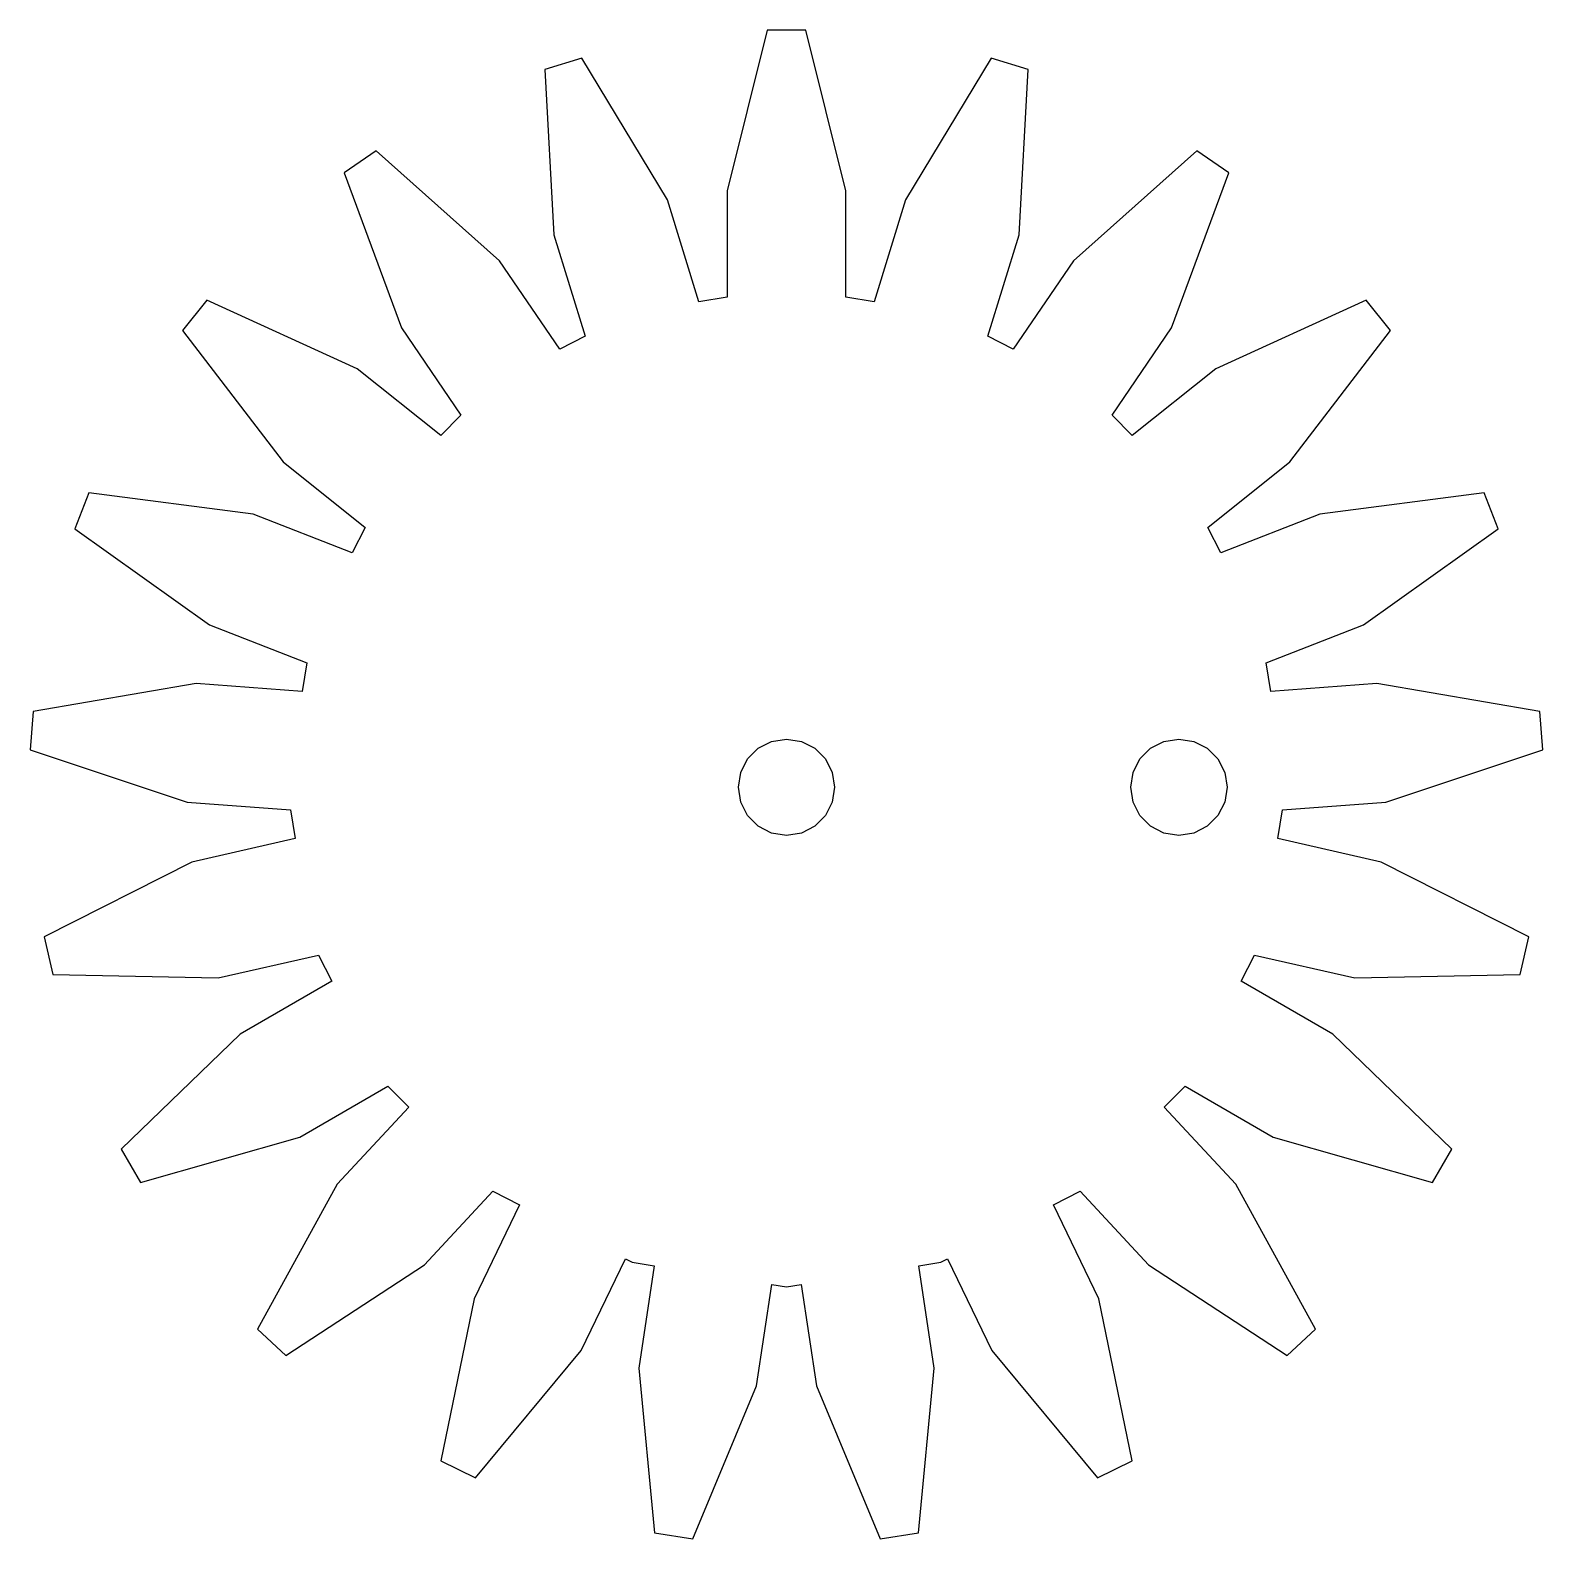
# Model space of a CAD drawing. Header units: metres. Extents: x -209 to 51, y -75 to 75.
# Drawn here: x -10.6 to 10.6, y -40.93 to -19.79 of the extents above; entities that cross this region are included whole.
import ezdxf

# ---------------------------------------------------------------- set-up
doc = ezdxf.new("R2010")
doc.units = ezdxf.units.M

msp = doc.modelspace()

# ---------------------------------------------------------------- linework, layer by layer
for p, q in [((-0.270813, -19.7901), (-0.833313, -22.0401)), ((0.270828, -19.7901), (-0.270813, -19.7901)), ((0.833328, -22.0401), (0.270828, -19.7901)), ((-2.86852, -20.1817), (-3.38611, -20.3413)), ((-3.38611, -20.3413), (-3.26042, -22.6571)), ((-1.6678, -22.1659), (-2.86852, -20.1817)), ((2.86852, -20.1817), (1.66782, -22.1659)), ((3.38611, -20.3413), (2.86852, -20.1817)), ((3.26041, -22.6572), (3.38611, -20.3413)), ((-5.75298, -21.4812), (-6.20052, -21.7863)), ((-4.02074, -23.0233), (-5.75298, -21.4812)), ((5.75298, -21.4812), (4.02077, -23.0233)), ((6.20052, -21.7863), (5.75298, -21.4812)), ((-6.20052, -21.7863), (-5.39783, -23.9622)), ((5.3978, -23.9622), (6.20052, -21.7863)), ((-0.833313, -22.0401), (-0.833313, -23.532)), ((0.833328, -23.532), (0.833328, -22.0401)), ((-1.22717, -23.5944), (-1.6678, -22.1659)), ((1.66782, -22.1659), (1.22717, -23.5944)), ((-3.26042, -22.6571), (-2.82204, -24.0783)), ((2.82204, -24.0783), (3.26041, -22.6572)), ((-3.17784, -24.2596), (-4.02074, -23.0233)), ((4.02077, -23.0233), (3.17786, -24.2596)), ((-0.833313, -23.532), (-1.22717, -23.5944)), ((1.22717, -23.5944), (0.833328, -23.532)), ((-8.12627, -23.5731), (-8.46399, -23.9966)), ((-6.01642, -24.5362), (-8.12627, -23.5731)), ((8.12627, -23.5731), (6.01645, -24.5362)), ((8.46399, -23.9966), (8.12627, -23.5731)), ((-8.46399, -23.9966), (-7.0556, -25.8392)), ((-5.39783, -23.9622), (-4.56349, -25.1859)), ((-2.82204, -24.0783), (-3.17784, -24.2596)), ((3.17786, -24.2596), (2.82204, -24.0783)), ((4.56349, -25.1859), (5.3978, -23.9622)), ((7.05556, -25.8392), (8.46399, -23.9966)), ((-4.84666, -25.4691), (-6.01642, -24.5362)), ((6.01645, -24.5362), (4.84666, -25.4691)), ((-4.56349, -25.1859), (-4.84666, -25.4691)), ((4.84666, -25.4691), (4.56349, -25.1859)), ((-7.0556, -25.8392), (-5.90375, -26.7578)), ((5.90375, -26.7578), (7.05556, -25.8392)), ((-9.7775, -26.2717), (-9.97539, -26.7759)), ((-7.47751, -26.5701), (-9.7775, -26.2717)), ((9.7775, -26.2717), (7.47755, -26.5701)), ((9.97539, -26.7759), (9.7775, -26.2717)), ((-6.08632, -27.1161), (-7.47751, -26.5701)), ((7.47755, -26.5701), (6.08632, -27.1161)), ((-9.97539, -26.7759), (-8.08646, -28.1215)), ((-5.90375, -26.7578), (-6.08632, -27.1161)), ((6.08632, -27.1161), (5.90375, -26.7578)), ((8.08641, -28.1215), (9.97539, -26.7759)), ((-8.08646, -28.1215), (-6.72383, -28.6563)), ((6.72383, -28.6563), (8.08641, -28.1215)), ((-6.72383, -28.6563), (-6.78708, -29.0557)), ((6.78708, -29.0557), (6.72383, -28.6563)), ((-8.2742, -28.9443), (-10.56, -29.3371)), ((-6.78708, -29.0557), (-8.2742, -28.9443)), ((8.27425, -28.9443), (6.78708, -29.0557)), ((10.56, -29.3371), (8.27425, -28.9443)), ((-10.56, -29.3371), (-10.6004, -29.8772)), ((10.6004, -29.8772), (10.56, -29.3371)), ((-10.6004, -29.8772), (-8.39879, -30.6062)), ((-0.546082, -30.0033), (-0.396744, -29.8539)), ((-0.396744, -29.8539), (-0.208572, -29.758)), ((-0.208572, -29.758), (0, -29.725)), ((0, -29.725), (0.208572, -29.758)), ((0.208572, -29.758), (0.396744, -29.8539)), ((0.396744, -29.8539), (0.546082, -30.0033)), ((4.9539, -30.0033), (5.10324, -29.8539)), ((5.10324, -29.8539), (5.29141, -29.758)), ((5.29141, -29.758), (5.5, -29.725)), ((5.5, -29.725), (5.70857, -29.758)), ((5.70857, -29.758), (5.89674, -29.8539)), ((5.89674, -29.8539), (6.04608, -30.0033)), ((8.39874, -30.6062), (10.6004, -29.8772)), ((-0.641953, -30.1914), (-0.546082, -30.0033)), ((0.546082, -30.0033), (0.641953, -30.1914)), ((4.85803, -30.1914), (4.9539, -30.0033)), ((6.04608, -30.0033), (6.14195, -30.1914)), ((-0.674988, -30.4), (-0.641953, -30.1914)), ((0.641953, -30.1914), (0.674988, -30.4)), ((4.825, -30.4), (4.85803, -30.1914)), ((6.14195, -30.1914), (6.17499, -30.4)), ((-0.641953, -30.6086), (-0.674988, -30.4)), ((0.674988, -30.4), (0.641953, -30.6086)), ((4.85803, -30.6086), (4.825, -30.4)), ((6.17499, -30.4), (6.14195, -30.6086)), ((-8.39879, -30.6062), (-6.95013, -30.7148)), ((-6.95013, -30.7148), (-6.88643, -31.117)), ((-0.546082, -30.7967), (-0.641953, -30.6086)), ((0.641953, -30.6086), (0.546082, -30.7967)), ((4.9539, -30.7967), (4.85803, -30.6086)), ((6.14195, -30.6086), (6.04608, -30.7967)), ((6.88643, -31.117), (6.95013, -30.7148)), ((6.95013, -30.7148), (8.39874, -30.6062)), ((-0.396744, -30.9461), (-0.546082, -30.7967)), ((-0.208572, -31.0419), (-0.396744, -30.9461)), ((0.396744, -30.9461), (0.208572, -31.0419)), ((0.546082, -30.7967), (0.396744, -30.9461)), ((5.10324, -30.9461), (4.9539, -30.7967)), ((5.29141, -31.0419), (5.10324, -30.9461)), ((5.89674, -30.9461), (5.70857, -31.0419)), ((6.04608, -30.7967), (5.89674, -30.9461)), ((-6.88643, -31.117), (-8.33568, -31.4478)), ((0, -31.075), (-0.208572, -31.0419)), ((0.208572, -31.0419), (0, -31.075)), ((5.5, -31.075), (5.29141, -31.0419)), ((5.70857, -31.0419), (5.5, -31.075)), ((8.33572, -31.4478), (6.88643, -31.117)), ((-8.33568, -31.4478), (-10.4041, -32.4969)), ((10.4041, -32.4969), (8.33572, -31.4478)), ((-10.4041, -32.4969), (-10.2836, -33.0249)), ((10.2836, -33.0249), (10.4041, -32.4969)), ((-7.96486, -33.0727), (-6.56102, -32.7523)), ((-6.56102, -32.7523), (-6.3746, -33.1181)), ((6.3746, -33.1181), (6.56102, -32.7523)), ((6.56102, -32.7523), (7.96481, -33.0727)), ((-10.2836, -33.0249), (-7.96486, -33.0727)), ((7.96481, -33.0727), (10.2836, -33.0249)), ((-6.3746, -33.1181), (-7.65651, -33.8582)), ((7.65654, -33.8583), (6.3746, -33.1181)), ((-7.65651, -33.8582), (-9.32382, -35.4704)), ((9.32382, -35.4704), (7.65654, -33.8583)), ((-6.82321, -35.3016), (-5.58871, -34.5889)), ((-5.58871, -34.5889), (-5.29553, -34.8821)), ((5.29553, -34.8821), (5.58871, -34.5889)), ((5.58871, -34.5889), (6.82318, -35.3016)), ((-5.29553, -34.8821), (-6.29701, -35.9614)), ((6.29704, -35.9614), (5.29553, -34.8821)), ((-9.05299, -35.9395), (-6.82321, -35.3016)), ((6.82318, -35.3016), (9.05299, -35.9395)), ((-9.32382, -35.4704), (-9.05299, -35.9395)), ((9.05299, -35.9395), (9.32382, -35.4704)), ((-6.29701, -35.9614), (-7.41507, -37.9934)), ((7.41507, -37.9934), (6.29704, -35.9614)), ((-5.0753, -37.095), (-4.11621, -36.0614)), ((-3.74324, -36.2523), (-4.37801, -37.5704)), ((-4.11621, -36.0614), (-3.74324, -36.2523)), ((3.74323, -36.2523), (4.11621, -36.0614)), ((4.37802, -37.5704), (3.74323, -36.2523)), ((4.11621, -36.0614), (5.07527, -37.095)), ((-7.01801, -38.3618), (-5.0753, -37.095)), ((-2.87642, -38.2936), (-2.25786, -37.0091)), ((-2.25786, -37.0091), (-2.16312, -37.0574)), ((-2.16312, -37.0574), (-1.85356, -37.1064)), ((1.85356, -37.1064), (2.16312, -37.0574)), ((2.16312, -37.0574), (2.25786, -37.0091)), ((2.25786, -37.0091), (2.87639, -38.2935)), ((5.07527, -37.095), (7.01801, -38.3618)), ((-1.85356, -37.1064), (-2.06999, -38.5423)), ((2.06999, -38.5423), (1.85356, -37.1064)), ((-0.421951, -38.7907), (-0.207382, -37.3671)), ((-0.207382, -37.3671), (0, -37.4)), ((0, -37.4), (0.207382, -37.3671)), ((0.207382, -37.3671), (0.421951, -38.7907)), ((-4.37801, -37.5704), (-4.84746, -39.8416)), ((4.84746, -39.8416), (4.37802, -37.5704)), ((-7.41507, -37.9934), (-7.01801, -38.3618)), ((7.01801, -38.3618), (7.41507, -37.9934)), ((-4.35944, -40.0767), (-2.87642, -38.2936)), ((2.87639, -38.2935), (4.35944, -40.0767)), ((-2.06999, -38.5423), (-1.84912, -40.851)), ((1.84912, -40.851), (2.06999, -38.5423)), ((-1.31351, -40.9317), (-0.421951, -38.7907)), ((0.421951, -38.7907), (1.31351, -40.9317)), ((-4.84746, -39.8416), (-4.35944, -40.0767)), ((4.35944, -40.0767), (4.84746, -39.8416)), ((-1.84912, -40.851), (-1.31351, -40.9317)), ((1.31351, -40.9317), (1.84912, -40.851))]:
    msp.add_line(p, q)

doc.saveas('drawing.dxf')
